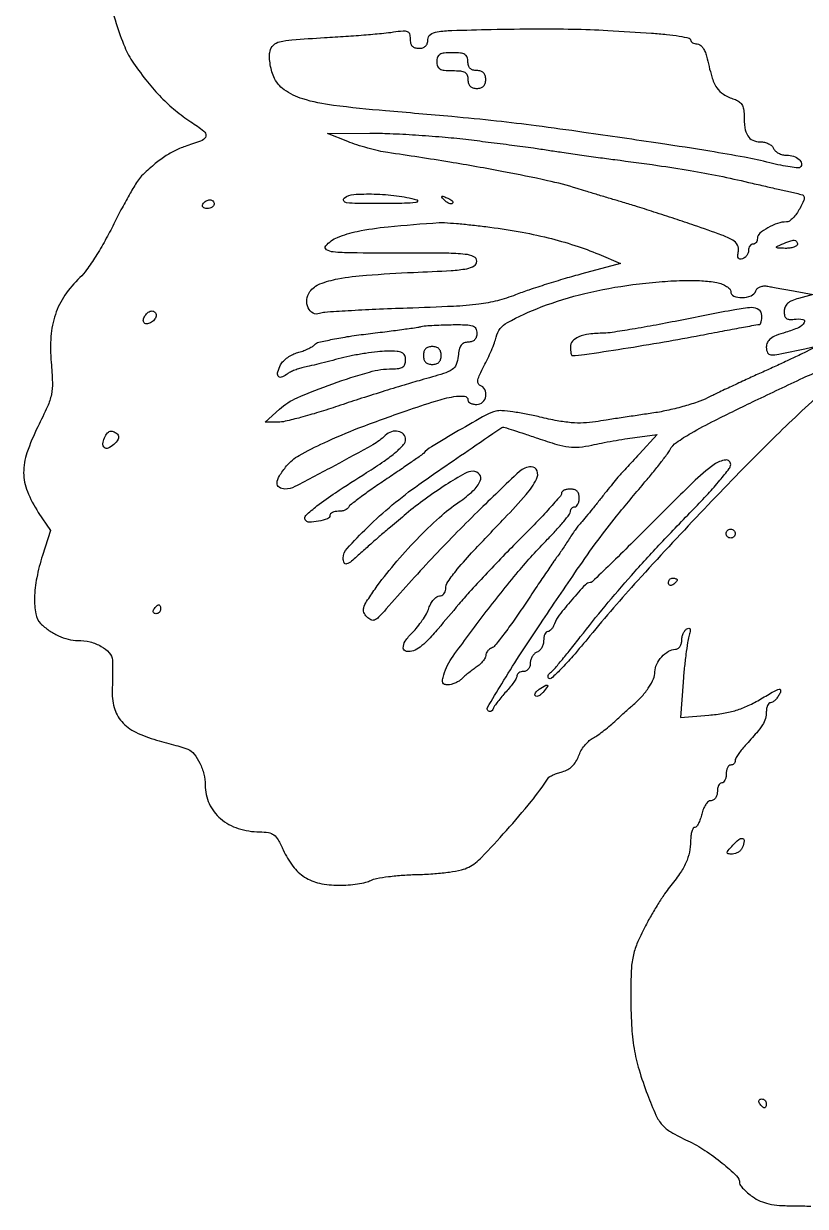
# Model space of a CAD drawing. Extents: x 0 to 499, y 0 to 457.
# Drawn here: x 0.2 to 175.8, y 22.9 to 288.5 of the extents above; entities that cross this region are included whole.
import ezdxf

# ---------------------------------------------------------------- set-up
doc = ezdxf.new("R2010")
doc.units = 0

msp = doc.modelspace()

# ---------------------------------------------------------------- linework, layer by layer
for points in [[(19.125708, 295.487204, 0.017574), (21.025879, 288.554117, 0.022312), (22.926249, 283.303494, 0.053863), (24.901697, 279.683191, 0.016797), (28.067321, 275.437784, 0.024849), (31.143036, 271.959114, 0.027119), (34.321173, 269.040323, 0.027283), (37.790387, 266.488973, -0.019241), (40.693697, 264.424882, -0.278335), (41.133217, 263.296243, -0.260871), (40.347209, 262.328101, -0.017365), (36.852654, 261.077129, 0.035017), (34.321976, 260.069154, 0.034683), (31.948234, 258.715126, 0.029886), (29.499658, 256.863433, 0.016452), (26.725854, 254.330018, 0.060507), (25.794261, 253.170652, 0.007897), (24.162142, 250.449309, 0.009096), (22.328095, 247.141411, 0.007494), (20.489681, 243.549601, -0.013222), (18.550209, 239.865022, -0.013105), (16.413236, 236.27707, -0.013065), (14.38179, 233.239859, -0.04855), (12.878246, 231.5, 0.053092), (9.50095, 227.519549, 0.067652), (7.355362, 223.215205, 0.063741), (6.357035, 218.290669, 0.040791), (6.408665, 212.445975, -0.014217), (6.688475, 207.934275, -0.059382), (6.457501, 205.22719, -0.05459), (5.589436, 202.543265, -0.010814), (3.418625, 197.97388, 0.033675), (0.980098, 192.170879, 0.084329), (0.240511, 187.65201, 0.094618), (1.066588, 183.463064, 0.050349), (3.534476, 178.768539), (6.240083, 174.680091), (4.469529, 169.090045, 0.02809), (3.184373, 164.068926, 0.041637), (2.680666, 159.556984, 0.049546), (2.937485, 155.948925, 0.155057), (4.042452, 153.814691, 0.044913), (5.917966, 152.248921, 0.044302), (8.05125, 151.035066, 0.046195), (10.267115, 150.260076, 0.061107), (12.387206, 150, -0.060771), (15.169248, 149.660609, -0.068384), (17.670811, 148.66336, -0.080621), (19.46171, 147.224611, -0.165156), (20.164151, 145.589485, -0.016467), (20.214146, 144.490685, -0.004761), (20.219267, 142.791911, -0.004782), (20.188475, 140.876099, -0.005085), (20.121273, 139, 0.078167), (20.570866, 134.930848, 0.113862), (22.271714, 131.763522, 0.09937), (25.391976, 129.375924, 0.048951), (30.09188, 127.621663, -0.003434), (32.280781, 127.024618, -0.003815), (34.385639, 126.417581, -0.003534), (36.172875, 125.873569, -0.01981), (37.11455, 125.538174, -0.131226), (38.522045, 124.484235, -0.054264), (39.793235, 122.450697, -0.051117), (40.695326, 119.964857, -0.061569), (41, 117.5, 0.107616), (41.904781, 113.344921, 0.108758), (44.453615, 109.960422, 0.099897), (48.39198, 107.759932, 0.077753), (53.249255, 107, -0.039651), (55.218902, 106.843558, -0.124923), (56.426557, 106.322864, -0.101736), (57.377961, 105.221303, -0.021498), (58.526602, 102.941008, 0.05562), (60.687885, 99.292211, 0.089463), (63.334207, 96.844344, 0.088621), (66.688044, 95.46091, 0.053664), (70.970112, 95, 0.019082), (73.097491, 95.08122, 0.018843), (75.221507, 95.324416, 0.019094), (77.061265, 95.677987, 0.065931), (78.195064, 96.104395, -0.08016), (79.481596, 96.547105, -0.012108), (82.184792, 96.947987, -0.013316), (85.427467, 97.26149, -0.011159), (88.879322, 97.425345, 0.012634), (92.560793, 97.610981, 0.017255), (95.861551, 97.976053, 0.018512), (98.554772, 98.470817, 0.068074), (100.175452, 99.07095, 0.079394), (103.029881, 101.236562, 0.00871), (108.629314, 107.296939, 0.011534), (114.178063, 113.812901, 0.025843), (118.010017, 119.061254, -0.117069), (118.372624, 119.405022, -0.024503), (119.15576, 119.809414, -0.024449), (120.133064, 120.198376, -0.020999), (121.194227, 120.512612, 0.064216), (122.395808, 120.984422, 0.065284), (123.430963, 121.743616, 0.063342), (124.260097, 122.766631, 0.054844), (124.855181, 124.014417, -0.046006), (125.385979, 125.179856, -0.035474), (126.163779, 126.340917, -0.036439), (127.054919, 127.328702, -0.068242), (127.924318, 127.959496, 0.029055), (128.925951, 128.572901, 0.010859), (130.259151, 129.54353, 0.010716), (131.669546, 130.666555, 0.012771), (132.9485, 131.786975, -0.001237), (134.170484, 132.908345, -0.001203), (135.40945, 134.03421, -0.001186), (136.503288, 135.018699, -0.004477), (137.195153, 135.627359, 0.031728), (139.101813, 137.498465, 0.037531), (140.64278, 139.499018, 0.041721), (141.676139, 141.399916, 0.104006), (142, 142.940002, -0.113048), (142.386864, 144.629189, -0.071228), (143.521969, 146.315371, -0.072961), (145.045335, 147.573732, -0.137037), (146.571429, 148, 0.134812), (147.116202, 148.149603, 0.10041), (147.580357, 148.570164, 0.087023), (147.892723, 149.19925, 0.071941), (148, 149.940983, -0.053801), (148.085848, 150.736502, -0.049026), (148.340023, 151.521948, -0.052248), (148.714033, 152.182281, -0.099697), (149.157524, 152.597355, -0.115788), (149.626029, 152.754187, -0.364973), (149.878105, 152.57897, -0.119216), (149.892933, 152.012187, -0.018117), (149.613648, 150.906372, 0.033217), (149.305295, 149.509149, 0.006075), (148.939319, 146.886481, 0.006509), (148.587715, 143.801472, 0.005873), (148.303005, 140.600799), (147.693761, 132.701597), (154.096881, 133.221462, 0.022049), (157.416741, 133.638966, 0.033245), (160.250692, 134.319459, 0.033866), (162.93088, 135.358491, 0.024085), (165.781116, 136.863063, -0.004952), (168.71026, 138.555598, -0.063148), (169.883318, 139.034944, -0.501695), (170.205185, 138.78088, -0.116518), (169.995932, 137.9924, -0.034848), (169.516748, 137.229892, -0.041096), (168.959443, 136.585267, -0.045589), (168.408897, 136.135802, -0.149485), (167.964816, 136, 0.200013), (167.596168, 135.846385, 0.085156), (167.283415, 135.400102, 0.065178), (167.070943, 134.739499, 0.045284), (167, 133.957794, -0.072084), (166.781882, 132.452717, -0.067817), (166.144177, 131.037149, -0.038319), (164.843115, 129.272404, -0.007732), (162.25, 126.359342, 0.01785), (161.388548, 125.351251, 0.021872), (160.660937, 124.348455, 0.021005), (160.131282, 123.468746, 0.125641), (160, 122.954545, -0.103894), (159.923492, 122.590318, -0.098961), (159.70625, 122.280398, -0.09673), (159.38171, 122.072704, -0.094386), (159, 122, 0.191087), (158.618118, 121.848523, 0.088204), (158.29375, 121.4125, 0.068025), (158.073693, 120.765418, 0.048028), (158, 120, -0.048028), (157.926307, 119.234582, -0.068025), (157.70625, 118.5875, -0.088204), (157.381882, 118.151477, -0.191087), (157, 118, 0.191087), (156.618118, 117.848523, 0.088204), (156.29375, 117.4125, 0.068025), (156.073693, 116.765418, 0.048028), (156, 116, -0.069306), (155.893533, 115.235596, -0.085408), (155.582715, 114.5875, -0.1), (155.121163, 114.154169, -0.139529), (154.579455, 114, 0.177007), (153.987375, 113.783616, 0.066074), (153.382641, 113.11875, 0.054928), (152.856917, 112.148062, 0.042631), (152.5, 111, -0.027524), (152.180468, 109.850988, -0.039605), (151.764234, 108.88125, -0.04518), (151.31879, 108.193748, -0.230346), (150.920545, 108, 0.270537), (150.565949, 107.792985, 0.055618), (150.27041, 107.099438, 0.044535), (150.066839, 106.108891, 0.028428), (150, 104.934259, -0.052175), (149.736025, 102.411438, -0.054834), (148.955909, 100.042045, -0.045132), (147.533346, 97.544929, -0.021497), (145.290605, 94.600986, 0.025984), (144.149276, 93.074606, 0.009002), (142.65975, 90.761393, 0.008915), (141.107291, 88.149377, 0.010247), (139.721928, 85.600986, 0.018683), (137.959766, 81.858691, 0.049234), (137.072703, 79.034431, 0.04137), (136.674684, 75.8214, 0.010189), (136.567288, 70.5, 0.012727), (136.744977, 63.574132, 0.028329), (137.311978, 58.332167, 0.031264), (138.424142, 53.51496, 0.019213), (140.29976, 48, 0.01255), (142.216169, 43.355588, 0.075386), (143.615608, 41.157443, 0.084922), (145.535718, 39.592161, 0.018159), (149.369363, 37.605127, -0.034637), (153.221548, 35.444687, -0.026729), (157.103388, 32.591634, -0.021705), (160.296969, 29.729828, -0.201859), (161, 28.059396, 0.169328), (161.16669, 27.581299, 0.024931), (161.853159, 26.799878, 0.02578), (162.792175, 25.927557, 0.01957), (163.90437, 25.068094, 0.050409), (165.651291, 24.072409, 0.049958), (167.567341, 23.442811, 0.038642), (169.96502, 23.103953, 0.015789), (173.256056, 23, -0.013486), (177.027179, 22.89827, -0.062557)], [(177.919275, 204.239742, 0.012399), (166.39136, 193.220776, 0.005951), (152.126268, 178.546789, 0.005958), (138.123804, 163.43921, 0.011606), (127.382526, 151.001142, -0.005386), (123.556338, 146.457476, -0.016245), (120.816625, 143.475872, -0.014874), (118.795895, 141.534316, -0.399723), (118.115429, 141.551238, -0.165161), (117.983714, 141.818408, -0.121077), (118.020368, 142.149318, -0.092984), (118.227185, 142.496914, -0.062236), (118.5747, 142.804373, 0.065423), (119.195973, 143.361108, 0.003338), (120.949645, 145.431375, 0.00528), (122.997122, 147.934725, 0.0038), (125.231802, 150.77052, -0.008483), (130.784028, 157.682122, -0.00775), (136.734335, 164.615729, -0.007208), (143.309943, 171.829663, -0.005401), (150.75, 179.589589, 0.008266), (153.910956, 182.924498, 0.012032), (156.576562, 185.97583, 0.007639), (158.684736, 188.589831, 0.16739), (159, 189.505151, 0.450961), (157.845956, 190.524476, 0.127802), (155.313104, 189.518574, 0.03389), (150.443203, 185.416538, 0.005964), (141.930259, 177, -0.0022), (136.582779, 171.632875, -0.003543), (131.974291, 167.1125, -0.000708), (127.893402, 163.17715, -0.193831), (127.4536, 163, 0.20957), (126.363297, 162.522016, 0.007795), (123.308622, 159.100974, 0.012298), (120.477491, 155.661585, 0.08563), (119.449854, 153.75, -0.044861), (119.157192, 153.080454, -0.053184), (118.763005, 152.514062, -0.061616), (118.332251, 152.125896, -0.153787), (117.932612, 152, 0.204551), (117.576156, 151.847805, 0.083525), (117.273955, 151.403281, 0.063753), (117.068502, 150.746243, 0.04396), (117, 149.968615, -0.068006), (116.888006, 149.149006, -0.06271), (116.559375, 148.364866, -0.06668), (116.073641, 147.732868, -0.104363), (115.5, 147.361626, 0.098143), (114.926463, 147.000393, 0.066864), (114.440625, 146.399034, 0.064008), (114.112085, 145.659707, 0.07271), (114, 144.893011, -0.077727), (113.886898, 144.169846, -0.090193), (113.559375, 143.556072, -0.100779), (113.072062, 143.145752, -0.125389), (112.5, 143, 0.061357), (111.92642, 142.929347, 0.07985), (111.440625, 142.721385, 0.097607), (111.115428, 142.413264, 0.155679), (111, 142.051522, -0.130938), (110.861793, 141.532813, -0.019399), (110.281525, 140.606412, -0.020746), (109.490651, 139.543879, -0.016517), (108.554127, 138.463903, 0.012166), (107.587176, 137.368245, 0.01331), (106.70417, 136.258561, 0.012824), (106.000717, 135.272921, 0.062482), (105.691032, 134.662381, -0.086303), (105.470997, 134.275208, -0.139145), (105.161224, 134.060858, -0.155568), (104.810871, 134.053803, -0.116083), (104.473316, 134.246922, -0.352541), (104.380722, 134.893999, -0.0022), (107.612178, 140.283152, -0.007378), (111.505605, 146.502978, -0.004482), (116.282898, 153.746922, -0.001633), (124.558938, 165.968249, -0.00899), (129.159688, 172.460744, -0.012143), (133.376961, 177.908615, -0.00464), (139.5, 185.292496, 0.004555), (141.479324, 187.678572, 0.00551), (143.291322, 189.954657, 0.004714), (144.775579, 191.899375, 0.037218), (145.385352, 192.854737, -0.116838), (146.810499, 194.459138, -0.02243), (150.116491, 196.564323, -0.014967), (155.444471, 199.421558, -0.003547), (164.5, 203.85427, -0.00192), (175.255503, 208.974116, -0.028017), (179.152939, 210.550818, -0.105356)]]:
    msp.add_lwpolyline(points, format="xyb")
for points in [[(141.25, 286.419709, -0.009711), (144.604638, 286.124414, -0.015904), (147.429688, 285.72911, -0.009716), (149.689383, 285.293911, -0.354047), (150, 284.910231, 0.15978), (150.113852, 284.563049, 0.096783), (150.435028, 284.26738, 0.078445), (150.914589, 284.067707, 0.059562), (151.480948, 284, -0.160746), (152.092817, 283.798072, -0.070798), (152.706642, 283.192187, -0.059537), (153.230113, 282.302065, -0.048464), (153.573893, 281.25, 0.014821), (154.752648, 276.606819, 0.073335), (155.860744, 274.156247, 0.113185), (157.385654, 272.664779, 0.060466), (159.79664, 271.564544, -0.070342), (160.815508, 271.075157, -0.107183), (161.495453, 270.372552, -0.094287), (161.877055, 269.381173, -0.044886), (162, 268.0144, 0.033279), (162.189536, 265.169839, 0.103108), (162.825303, 263.364264, 0.152073), (163.958079, 262.360849, 0.106166), (165.638374, 262, -0.057362), (166.608332, 261.888355, -0.05868), (167.519687, 261.559375, -0.064864), (168.239497, 261.074084, -0.120997), (168.638374, 260.5, 0.117307), (169.031005, 259.926035, 0.065417), (169.730505, 259.440625, 0.059626), (170.612605, 259.111731, 0.059514), (171.547972, 259, -0.076579), (173.117611, 258.75818, -0.103414), (174.366478, 258.056639, -0.164663), (174.89211, 257.152265, -0.251482), (174.636176, 256.302842, -0.226088), (174.171442, 256.138083, -0.009572), (172.391259, 256.358417, -0.014849), (170.235774, 256.732824, -0.009848), (167.78604, 257.284167, 0.013924), (162.099288, 258.515424, 0.005765), (154.348372, 259.87662, 0.003788), (143.263662, 261.605676, 0.001075), (126, 264.126829, 0.003204), (115.331383, 265.591715, 0.005525), (106.432265, 266.655697, 0.00453), (96.389683, 267.651997, 0.001464), (81.5, 268.949115, -0.010083), (69.780606, 270.173923, -0.043072), (62.909587, 271.641226, -0.07935), (58.75159, 273.674689, -0.141381), (56.384822, 276.621418, -0.034324), (55.885148, 278.093848, -0.028808), (55.556062, 279.709504, -0.02979), (55.428772, 281.225385, -0.067632), (55.555726, 282.366009, -0.139432), (56.331983, 283.712443, -0.132848), (57.714502, 284.479588, -0.042552), (60.47984, 284.918449, -0.003446), (67.822665, 285.399679, 0.002819), (72.56833, 285.704715, 0.003081), (77.171345, 286.055164, 0.002884), (81.105875, 286.401975, 0.015314), (83.25, 286.669899, -0.01416), (85.42136, 286.946319, -0.122723), (86.378223, 286.805694, -0.233974), (86.850085, 286.26875, -0.065417), (87, 285.127808, 0.063315), (87.120941, 284.176557, 0.126042), (87.484984, 283.515976, 0.132071), (88.108081, 283.130747, 0.072906), (89, 283, 0.072142), (89.868808, 283.126011, 0.123222), (90.49652, 283.496568, 0.124441), (90.871828, 284.116054, 0.07441), (91, 284.972543, -0.242971), (91.570322, 286.0769, -0.11535), (93.093832, 286.69906, -0.031763), (96.413661, 287.013765, -0.002522), (105.25, 287.243243, -0.003591), (115.464672, 287.383575, -0.007357), (123.472866, 287.318239, -0.007495), (131.380347, 287.018699, -0.003881)], [(93, 280, 0.087745), (93.177287, 278.997538, 0.177212), (93.6875, 278.392857, 0.10769), (94.67572, 278.082184, 0.022514), (96.5, 278, -0.022514), (98.32428, 277.917816, -0.10769), (99.3125, 277.607143, -0.177212), (99.822713, 277.002462, -0.087745), (100, 276, 0.072254), (100.126841, 275.126841, 0.124864), (100.5, 274.5, 0.124864), (101.126841, 274.126841, 0.072254), (102, 274, 0.072254), (102.873159, 274.126841, 0.124864), (103.5, 274.5, 0.124864), (103.873159, 275.126841, 0.072254), (104, 276, 0.072254), (103.873159, 276.873159, 0.124864), (103.5, 277.5, 0.124864), (102.873159, 277.873159, 0.072254), (102, 278, -0.072254), (101.126841, 278.126841, -0.124864), (100.5, 278.5, -0.124864), (100.126841, 279.126841, -0.072254), (100, 280, 0.087745), (99.822713, 281.002462, 0.177212), (99.3125, 281.607143, 0.10769), (98.32428, 281.917816, 0.022514), (96.5, 282, 0.022514), (94.67572, 281.917816, 0.10769), (93.6875, 281.607143, 0.177212), (93.177287, 281.002462, 0.087745)], [(99.5, 262.565776, -0.001822), (104.57089, 261.94831, -0.00158), (109.884375, 261.264586, -0.001589), (114.692682, 260.614861, -0.004658), (118, 260.125805, 0.002604), (121.092955, 259.655454, 0.001231), (125.0875, 259.07931, 0.00122), (129.270976, 258.496835, 0.001724), (133, 258, -0.003161), (142.553337, 256.699218, -0.006716), (149.925559, 255.546677, -0.007991), (156.382698, 254.341671, -0.007289), (163, 252.896248, 0.000528), (166.420345, 252.10054, 0.000618), (169.668178, 251.352808, 0.000545), (172.415822, 250.726953, 0.003779), (173.76401, 250.432104, -0.031959), (175.096053, 250.061085, -0.262967), (175.496445, 249.605457, -0.161067), (175.413101, 248.869197, -0.011285), (174.48833, 246.977432, -0.035049), (173.793898, 245.837939, -0.041586), (172.981664, 244.874621, -0.046289), (172.175826, 244.203212, -0.151681), (171.521373, 244, 0.081389), (169.543832, 243.675953, 0.046695), (167.329957, 242.692171, 0.045945), (165.516417, 241.442627, 0.222481), (165, 240.339485, -0.073022), (164.924847, 239.827642, -0.087654), (164.70625, 239.393474, -0.100532), (164.381345, 239.103229, -0.132956), (164, 239, 0.138107), (163.618662, 238.892621, 0.100138), (163.29375, 238.590803, 0.085896), (163.074991, 238.139376, 0.070083), (163, 237.606989, -0.087265), (162.899566, 237.035917, -0.066417), (162.605236, 236.47169, -0.065831), (162.169857, 235.999566, -0.082181), (161.656124, 235.698284, -0.10802), (161.080073, 235.610514, -0.261774), (160.731305, 235.837057, -0.138992), (160.610379, 236.414412, -0.029792), (160.743686, 237.439513, 0.173597), (160.529571, 238.810851, 0.136796), (159.475602, 239.896575, 0.045341), (156.98868, 241.060434, 0.004615), (150.837562, 243.221542, 0.002155), (146.439906, 244.700018, 0.001819), (141.774159, 246.227466, 0.001834), (137.508096, 247.589644, 0.005108), (134.5, 248.504326, -0.000987), (131.910026, 249.268605, -0.000761), (129.0875, 250.112245, -0.000769), (126.452322, 250.90868, -0.001839), (124.5, 251.509867, 0.021536), (117.8699, 253.26888, 0.007114), (107.997764, 255.291021, 0.006362), (95.904121, 257.430357, 0.004241), (82, 259.586978, -0.01977), (79.951988, 259.970101, -0.011141), (77.5, 260.587717, -0.011107), (75.04965, 261.322257, -0.01784), (73, 262.068428), (68.5, 263.890937), (78, 263.936779, -0.011542), (82.492583, 263.854744, -0.005585), (88.234375, 263.552957, -0.005535), (94.212174, 263.105272, -0.007926)], [(88.5, 248.998238, -0.448924), (88.666935, 248.661915, -0.274418), (88.273844, 248.361872, -0.023578), (85.757635, 248.187579, -0.004112), (81, 248.121992, -0.003503), (75.223847, 248.130345, -0.033095), (72.754641, 248.314936, -0.228071), (72.095507, 248.755552, -0.380463), (72.215645, 249.366925, -0.14626), (74.35487, 250.170177, -0.022847), (78.915051, 250.275309, -0.025985), (83.984442, 249.896454, -0.034914)], [(96.526461, 248.193128, -0.20742), (96.220211, 248.072099, -0.082976), (95.768815, 248.162781, -0.063152), (95.246577, 248.441312, -0.043285), (94.733333, 248.875912, -0.011214), (94.106486, 249.536448, -0.400052), (94.111181, 249.729672, -0.286372), (94.336218, 249.78179, -0.008399), (95.293128, 249.435707, -0.036269), (95.940734, 249.133723, -0.070189), (96.395085, 248.789051, -0.120343), (96.59249, 248.461316, -0.278911)], [(43, 248, -0.153634), (42.879982, 247.618621, -0.097988), (42.542039, 247.29375, -0.080552), (42.037096, 247.074545, -0.062283), (41.440983, 247, -0.066118), (40.889346, 247.073267, -0.138808), (40.521475, 247.29375, -0.191142), (40.392057, 247.620352, -0.139169), (40.5, 248, -0.06081), (40.806203, 248.382515, -0.051032), (41.2129, 248.70625, -0.053229), (41.653442, 248.926698, -0.089642), (42.059017, 249, -0.105429), (42.418051, 248.923444, -0.099231), (42.723586, 248.70625, -0.096318), (42.928382, 248.381732, -0.092995)], [(104.026234, 242.949728, -0.01301), (111.308092, 241.85414, -0.016273), (117.99426, 240.443734, -0.017669), (124.039213, 238.733113, -0.02351), (129.386462, 236.731872), (134.272925, 234.636303), (125.589813, 232.331272, 0.006838), (121.811908, 231.272873, 0.004962), (117.635132, 229.995694, 0.005013), (113.693692, 228.703948, 0.010922), (110.703351, 227.617221, -0.029937), (106.600653, 226.300484, -0.032001), (102.460077, 225.518232, -0.018841), (96.730444, 225.029662, -0.003659), (86.357022, 224.613784, 0.002754), (79.294024, 224.343422, 0.004056), (73.094009, 224.021474, 0.001933), (67.829641, 223.684847, 0.07481), (66.683714, 223.432124, -0.216757), (65.215695, 223.521052, -0.16867), (64.113975, 224.705596, -0.132129), (63.826386, 226.579825, -0.130964), (64.51586, 228.352577, -0.143275), (66.756695, 230.073147, -0.046677), (70.809922, 231.225135, -0.027799), (77.211295, 232.049292, -0.006928), (87.75, 232.667599, 0.002848), (96.23941, 233.096197, 0.02914), (99.735006, 233.497857, 0.091075), (101.410936, 234.117825, 0.264639), (102, 235.152838, 0.294265), (101.332104, 236.189425, 0.080577), (99.36493, 236.723795, 0.024132), (95.218004, 236.957027, 0.001982), (84.377555, 237, -0.001872), (73.808173, 237.039565, -0.02267), (69.754663, 237.25387, -0.112017), (68.228329, 237.761813, -0.458366), (68.086458, 238.604176, -0.123595), (70.714324, 240.528777, -0.04564), (75.139918, 241.873423, -0.027075), (82.068496, 242.917856, -0.006693), (93.526234, 243.860567, -0.034535), (94.762774, 243.860151, -0.004288), (97.446431, 243.650524, -0.005042), (100.633258, 243.341671, -0.004154)], [(174, 239, -0.24567), (173.802156, 238.62164, -0.070412), (173.192187, 238.314396, -0.053373), (172.303371, 238.116227, -0.034583), (171.25, 238.070285, -0.004372), (169.584787, 238.127419, -0.215481), (169.296589, 238.272912, -0.485414), (169.343561, 238.478132, -0.009027), (170.5, 239, -0.014632), (172.28872, 239.707387, -0.087053), (173.274268, 239.880286, -0.234317), (173.78941, 239.624848, -0.163981)], [(155.875, 230.375, -0.039952), (157.071107, 230.034604, -0.053099), (158.082031, 229.529687, -0.06437), (158.776657, 228.94713, -0.188267), (159, 228.375, 0.306117), (159.685297, 227.360553, 0.101212), (161.545528, 227.020469, 0.088274), (163.575517, 227.425643, 0.210868), (164.635643, 228.492885, -0.112479), (165.021346, 229.068414, -0.096635), (165.63858, 229.458562, -0.08343), (166.439814, 229.624768, -0.05962), (167.354258, 229.5505, 0.003376), (168.448256, 229.33626, 0.00114), (170.044688, 229.038575, 0.001134), (171.811233, 228.717478, 0.001301), (173.5, 228.419008), (177.5, 227.722786), (174.25, 226.832801, 0.034309), (172.746447, 226.307898, 0.082611), (171.756613, 225.674396, 0.110672), (171.197486, 224.884851, 0.099258), (171, 223.899843, 0.061289), (171.118895, 222.933526, 0.167908), (171.489253, 222.365219, 0.151619), (172.161042, 222.112679, 0.047269), (173.25, 222.151717, -0.077508), (175.199867, 222.104119, -0.532373), (175.518846, 221.376714, -0.148547), (174.205828, 220.246531, -0.033023), (171.390674, 219.21974, 0.020431), (169.210086, 218.486025, 0.072606), (167.926806, 217.767555, 0.118134), (167.244214, 216.923922, 0.111735), (167, 215.84474, 0.117205), (167.287472, 214.635224, 0.273133), (168.04245, 214.150406, 0.059757), (169.773437, 214.292293, 0.00269), (175.633337, 215.520094), (178.5, 216.136853), (175.5, 214.618573, -0.006438), (173.892764, 213.830988, -0.001738), (171.325, 212.624384, -0.00176), (168.399999, 211.274812, -0.001823), (165.5, 209.961898, 0.002378), (162.477568, 208.589516, 0.001814), (159.181989, 207.059651, 0.001834), (156.104662, 205.603716, 0.004317), (153.821664, 204.489014, -0.033971), (151.481519, 203.513571, -0.014275), (148.219975, 202.510134, -0.014046), (144.659064, 201.631813, -0.017758), (141.321664, 201.030621, 0.001097), (137.973152, 200.54197, 0.000885), (134.378622, 200.002854, 0.000894), (131.06238, 199.493399, 0.002305), (128.669388, 199.110088, -0.032082), (125.972479, 198.841403, -0.029974), (123.200759, 198.910085, -0.025169), (120.050024, 199.338144, -0.013081), (116.169388, 200.171445, 0.011876), (113.071472, 200.844484, 0.013931), (110.105351, 201.330218, 0.012899), (107.592068, 201.604396, 0.079044), (106.295635, 201.507118, 0.069504), (104.050153, 200.632455, 0.004414), (97.898823, 197.118161, 0.004277), (91.794206, 193.488382, 0.072971), (90, 192.005527, -0.056151), (89.590496, 191.64333, -0.001107), (87.296875, 190.041043, -0.002632), (84.601888, 188.188204, -0.001762), (81.5, 186.09552, 0.005201), (78.410319, 183.980005, 0.007715), (75.752083, 182.057206, 0.003945), (73.549956, 180.384747, 0.137695), (73.166667, 179.869628, -0.152903), (72.902538, 179.535889, -0.057322), (72.368229, 179.255453, -0.049957), (71.674667, 179.064262, -0.042314), (70.916667, 179, 0.04414), (70.182962, 178.935102, 0.063949), (69.563021, 178.740495, 0.083754), (69.143682, 178.454217, 0.203925), (69, 178.116577, -0.311167), (68.462047, 177.335861, -0.043503), (66.471629, 176.769612, -0.043177), (64.383228, 176.551815, -0.264639), (63.468189, 177.051472, -0.357261), (63.60747, 178.095032, -0.023567), (66.08903, 180.205365, -0.018752), (70.248305, 183.175359, -0.004708), (77.25, 187.694778, 0.009627), (81.176448, 190.284268, 0.025245), (83.857522, 192.334118, 0.032031), (85.558724, 193.974749, 0.187006), (86, 195.113334, 0.189049), (85.53786, 196.291922, 0.155738), (84.353894, 196.961081, 0.128747), (82.810944, 196.88286, 0.118704), (81.45, 196.061431, -0.067261), (78.641765, 193.94856, -0.004811), (70.061143, 189.248878, -0.003208), (61.123876, 184.538598, -0.120231), (58.916412, 184, -0.145289), (57.607282, 184.388607, -0.272651), (57.132003, 185.344731, -0.124069), (57.658165, 186.943588, -0.030843), (59.285963, 189.192803, -0.092192), (62.090244, 191.549053, -0.020516), (67.685384, 194.418735, -0.016982), (75.526776, 197.724036, -0.0075), (86.09223, 201.580249, -0.007965), (92.718688, 203.769064, -0.032722), (96.826859, 204.764311, -0.066823), (99.220264, 204.857252, -0.386759), (100, 204, 0.191087), (100.151477, 203.618118, 0.088204), (100.5875, 203.29375, 0.068025), (101.234582, 203.073693, 0.048028), (102, 203, 0.194284), (103.297681, 203.524017, 0.158898), (104.004824, 204.855988, 0.158254), (103.792343, 206.352889, 0.192959), (102.75, 207.29447, -0.223574), (102.303687, 207.747922, -0.133836), (102.24864, 208.516935, -0.061), (102.647858, 209.735971, -0.014862), (103.604211, 211.627803, 0.013712), (104.45684, 213.304857, 0.011201), (105.278578, 215.142346, 0.011361), (105.958661, 216.868016, 0.028956), (106.349332, 218.154651, -0.212767), (108.847307, 221.39879, -0.032237), (116.466991, 224.901525, -0.032598), (126.27849, 227.95015, -0.027316), (137, 229.917415, -0.010132), (142.959966, 230.555084, -0.015523), (148.146209, 230.842075, -0.018025), (152.502534, 230.790633, -0.037403)], [(30, 223.059017, -0.161033), (29.724195, 222.224864, -0.089687), (28.935284, 221.48511, -0.09984), (28.010153, 221.120596, -0.245171), (27.333333, 221.333333, -0.245171), (27.120596, 222.010153, -0.09984), (27.48511, 222.935284, -0.089687), (28.224864, 223.724195, -0.161033), (29.059017, 224, -0.099038), (29.418132, 223.928163, -0.097945), (29.723586, 223.723586, -0.097945), (29.928163, 223.418132, -0.099038)], [(148, 221.949916, -0.003326), (142.227948, 220.844451, -0.00421), (136.878125, 219.903217, -0.003343), (132.383764, 219.182308, -0.033935), (130.5, 219.022717, 0.026503), (127.183364, 218.791278, 0.068546), (124.870407, 218.177117, 0.112257), (123.500759, 217.199318, 0.183835), (123, 215.883369, 0.021407), (123.030919, 215.161526, 0.034429), (123.125619, 214.55324, 0.038171), (123.261608, 214.11297, 0.307943), (123.427641, 214, 0.037207), (126.157327, 214.203411, 0.00195), (134.834959, 215.538529, 0.003423), (144.06894, 217.060994, 0.004861), (152.256535, 218.550675, -0.00067), (157.182001, 219.489553, -0.001057), (161.410793, 220.280511, -0.000237), (165.124333, 220.965154, -0.045492), (165.506535, 221, 0.297573), (165.697643, 221.124787, 0.043022), (165.855045, 221.5875, 0.037211), (165.964285, 222.233517, 0.023286), (166, 223, 0.245325), (165.327283, 224.288556, 0.168254), (163.707883, 224.745667, 0.032707), (159.947887, 224.278312, 0.001707)], [(102, 219, -0.072012), (101.87507, 218.137069, -0.121024), (101.50792, 217.508179, -0.123784), (100.898111, 217.129946, -0.077369), (100.063358, 217, 0.097505), (99.135823, 216.817386, 0.141529), (98.485746, 216.30238, 0.09863), (98.062142, 215.36141, 0.03185), (97.813358, 213.84584, -0.069477), (97.354415, 211.952026, -0.156334), (96.427934, 210.821772, -0.069467), (94.51697, 209.933113, -0.00643), (89.5, 208.470271, 0.005531), (85.679294, 207.363691, 0.002518), (80.708, 205.836724, 0.002493), (75.483713, 204.174581, 0.003424), (70.803829, 202.624431, -0.007518), (66.50299, 201.238805, -0.009094), (62.426034, 200.073287, -0.007926), (58.972741, 199.212039, -0.059825), (57.303829, 199.029313), (54.5, 199.058627), (57.692678, 201.964, -0.083258), (61.645735, 204.509988, -0.015816), (69.64459, 207.653211, -0.016591), (77.871109, 210.284887, -0.069219), (83.011958, 211, 0.030956), (84.505194, 211.092538, 0.117046), (85.376495, 211.417334, 0.165847), (85.840958, 212.025465, 0.081063), (86, 213, 0.097971), (85.796189, 214.030174, 0.189003), (85.223203, 214.627938, 0.095336), (84.073359, 214.912812, 0.015287), (81.75, 214.964378, 0.025218), (79.69982, 214.843675, 0.010883), (76.985937, 214.486117, 0.010737), (74.10829, 213.979597, 0.013982), (71.5, 213.386276, -0.001203), (69.019531, 212.754957, -0.001192), (66.528125, 212.133546, -0.001168), (64.345502, 211.600084, -0.004626), (63, 211.287702, 0.023843), (61.94942, 211.000843, 0.019682), (60.860089, 210.598772, 0.020125), (59.888652, 210.149495, 0.049041), (59.225834, 209.723304, -0.086148), (58.091211, 209.107032, -0.355456), (57.410686, 209.36113, -0.209979), (57.296454, 210.337702, -0.048512), (57.947844, 211.902546, -0.072024), (58.569957, 212.746541, -0.041834), (59.528125, 213.567085, -0.040857), (60.649558, 214.24372, -0.053882), (61.768962, 214.656861, 0.025626), (62.889366, 214.999941, 0.022836), (64.013802, 215.46748, 0.023493), (64.986045, 215.98194, 0.063015), (65.603708, 216.460851, -0.13943), (66.498188, 216.959222, -0.008046), (69.595067, 217.636025, -0.011741), (73.361402, 218.304227, -0.008328), (77.613611, 218.883741, 0.001771), (81.857395, 219.405523, 0.002577), (85.595873, 219.898214, 0.001282), (88.766203, 220.340949, 0.044273), (89.5, 220.512611, -0.059514), (90.16012, 220.646014, -0.00502), (91.895313, 220.768507, -0.006612), (93.97483, 220.866759, -0.005065), (96.25, 220.921053, -0.008839), (99.575723, 220.907921, -0.075345), (101.041118, 220.653311, -0.193918), (101.739811, 220.058189, -0.121137)], [(90, 214, 0.072254), (90.126841, 213.126841, 0.124864), (90.5, 212.5, 0.124864), (91.126841, 212.126841, 0.072254), (92, 212, 0.072254), (92.873159, 212.126841, 0.124864), (93.5, 212.5, 0.124864), (93.873159, 213.126841, 0.072254), (94, 214, 0.072254), (93.873159, 214.873159, 0.124864), (93.5, 215.5, 0.124864), (92.873159, 215.873159, 0.072254), (92, 216, 0.072254), (91.126841, 215.873159, 0.124864), (90.5, 215.5, 0.124864), (90.126841, 214.873159, 0.072254)], [(21.429973, 196.113307, -0.279834), (21.437248, 195.188231, -0.073871), (20.460342, 193.993238, -0.076804), (19.204419, 193.161945, -0.31394), (18.352295, 193.314371, -0.223415), (18.045548, 194.165829, -0.076638), (18.374027, 195.469635, -0.076428), (19.081275, 196.617154, -0.21992), (19.909598, 197, -0.078824), (20.322134, 196.934558, -0.053384), (20.75731, 196.739534, -0.052664), (21.148312, 196.452521, -0.069808)], [(115.649374, 195.416415, 0.010189), (119.963469, 194.025097, 0.041639), (122.654291, 193.45616, 0.056303), (124.982023, 193.426712, 0.030344), (127.817346, 193.88575, -0.007559), (129.971084, 194.335938, -0.004276), (132.593221, 194.819565, -0.004267), (135.245962, 195.26211, -0.006998), (137.5, 195.586128), (142.5, 196.233587), (138.5, 191.891062, -0.000197), (136.931263, 190.189342, -0.000276), (135.528125, 188.670151, -0.000164), (134.34412, 187.390478, -0.003699), (134, 187.024269, 0.019698), (133.664034, 186.642999, 0.000764), (132.481836, 185.185254, 0.001361), (131.089715, 183.453673, 0.000959), (129.533909, 181.5, -0.001828), (127.973976, 179.548116, -0.002584), (126.569236, 177.821875, -0.001486), (125.372517, 176.375469, -0.03629), (125.010811, 176, 0.050775), (124.697766, 175.655651, 0.005351), (124.06026, 174.77326, 0.006575), (123.324135, 173.701414, 0.00523), (122.557072, 172.52599, -0.003419), (121.771197, 171.312155, -0.003549), (120.978374, 170.124212, -0.00342), (120.278082, 169.105943, -0.015363), (119.846275, 168.52599, 0.018249), (119.304067, 167.788918, 0.000741), (117.447467, 165.053242, 0.001295), (115.261142, 161.803316, 0.000917), (112.823275, 158.144619, -0.006726), (110.349488, 154.52388, -0.009658), (108.054233, 151.390034, -0.005956), (106.058747, 148.83672, -0.133052), (105.30717, 148.287631, 0.071782), (104.807443, 148.008285, 0.063774), (104.383981, 147.589021, 0.066852), (104.097428, 147.09939, 0.099323), (104, 146.61377, -0.128806), (103.855558, 146.062377, -0.041075), (103.376507, 145.353832, -0.037876), (102.689728, 144.620056, -0.034211), (101.877471, 143.970759, 0.009243), (100.969237, 143.316244, 0.006966), (99.994784, 142.564848, 0.007048), (99.098369, 141.832666, 0.016123), (98.448899, 141.25, -0.053159), (97.828741, 140.771411, -0.037423), (97.045105, 140.367188, -0.037874), (96.226809, 140.090819, -0.062581), (95.504041, 140, -0.082273), (94.758436, 140.123523, -0.215214), (94.370995, 140.486141, -0.143156), (94.298339, 141.143151, -0.032061), (94.567261, 142.25, -0.080518), (96.662363, 146.4456, -0.007328), (103.651147, 155.862145, -0.010394), (111.310736, 165.452727, -0.020211), (117.881813, 172.720081, 0.00918), (119.842677, 174.794842, 0.013165), (121.496532, 176.709302, 0.00898), (122.790516, 178.348626, 0.164009), (123, 178.970081, -0.096067), (123.076232, 179.363184, -0.097197), (123.29375, 179.697461, -0.098613), (123.618405, 179.921264, -0.102092), (124, 180, 0.191087), (124.381882, 180.151477, 0.088204), (124.70625, 180.5875, 0.068025), (124.926307, 181.234582, 0.048028), (125, 182, 0.072254), (124.873159, 182.873159, 0.124864), (124.5, 183.5, 0.124864), (123.873159, 183.873159, 0.072254), (123, 184, 0.045876), (122.234478, 183.929614, 0.065804), (121.5875, 183.718944, 0.085851), (121.150685, 183.408747, 0.198034), (121, 183.043214, -0.182942), (120.76539, 182.423458, -0.003049), (118.272977, 179.637602, -0.00742), (115.274583, 176.424195, -0.004809), (111.716516, 172.793214, 0.004134), (107.834741, 168.842569, 0.003637), (103.848017, 164.656922, 0.003656), (100.306347, 160.828236, 0.010991), (97.966516, 158.145243, -0.002489), (93.302131, 152.609529, -0.016809), (90.887636, 149.958698, -0.034793), (89.237399, 148.485285, -0.080359), (87.782025, 147.692251, -0.121496), (86.185762, 147.537346, -0.355762), (85.490061, 148.296013, -0.165914), (85.920232, 149.848536, -0.047357), (87.541435, 151.797803, 0.027886), (88.653258, 153.03355, 0.020597), (89.745716, 154.514042, 0.020943), (90.664205, 156.003282, 0.043118), (91.227821, 157.25, -0.042411), (91.701734, 158.302247, -0.050887), (92.323239, 159.192187, -0.058856), (92.990866, 159.804126, -0.157362), (93.597825, 160, 0.106771), (94.132804, 160.115558, 0.099449), (94.588111, 160.443168, 0.095949), (94.89335, 160.932725, 0.091809), (95, 161.508658, -0.150485), (95.51563, 163.183087, -0.023747), (97.610587, 165.967992, -0.015147), (101.312814, 170.166038, -0.002986), (108.224624, 177.452958, 0.01295), (113.055336, 182.753475, 0.058669), (115.39862, 186.208535, 0.210461), (115.519031, 188.090764, 0.314772), (114.217856, 189, 0.191211), (111.561864, 187.945743, 0.00495), (102.160625, 178.909145, 0.010505), (91.88564, 168.402746, 0.009348), (81.644953, 157.064032, -0.012563), (79.949842, 155.211256, -0.104783), (79.014127, 154.576743, -0.217372), (78.219084, 154.609366, -0.079241), (77.284779, 155.286649, -0.105275), (76.627232, 156.299934, -0.165214), (76.587773, 157.327723, -0.072801), (77.247432, 158.749374, -0.009426), (79.139826, 161.523574, -0.020611), (83.44589, 167.086719, -0.01676), (88.492398, 172.686908, -0.017204), (93.59025, 177.624556, -0.03421), (98.006484, 181.099237, 0.036098), (101.133307, 183.578562, 0.100053), (102.776278, 185.837727, 0.280474), (102.603598, 187.299825, 0.230544), (101.165783, 188, 0.131354), (99.314236, 187.505044, 0.011067), (95.047433, 184.920884, 0.015299), (90.407469, 181.764956, 0.017356), (86.16579, 178.455324, 0.000783), (82.584273, 175.445601, 0.002842), (80.321553, 173.515966, 0.003801), (78.436751, 171.864867, 0.00245), (76.27665, 169.924349, -0.007874), (73.848202, 167.789906, -0.094215), (72.767841, 167.175013, -0.391651), (72.215073, 167.419892, -0.102152), (72, 168.461617, -0.187661), (72.856121, 170.662317, -0.013973), (77.422662, 175.372086, -0.019289), (83.017912, 180.423059, -0.019595), (88.957307, 185, -0.003376), (93.363296, 188.083505, -0.001049), (100.024862, 192.65826, -0.000109), (107.410006, 197.704787, -0.079468), (107.832028, 197.903793, -0.147622), (108.088199, 197.900951, -0.000959), (110.265335, 197.212811, -0.00372), (112.756107, 196.399823, -0.002353)], [(160, 174, -0.099038), (159.923658, 173.618362, -0.097945), (159.70625, 173.29375, -0.097945), (159.381638, 173.076342, -0.099038), (159, 173, -0.099038), (158.618362, 173.076342, -0.097945), (158.29375, 173.29375, -0.097945), (158.076342, 173.618362, -0.099038), (158, 174, -0.099038), (158.076342, 174.381638, -0.097945), (158.29375, 174.70625, -0.097945), (158.618362, 174.923658, -0.099038), (159, 175, -0.099038), (159.381638, 174.923658, -0.097945), (159.70625, 174.70625, -0.097945), (159.923658, 174.381638, -0.099038)], [(147, 163.559017, -0.151918), (146.934461, 163.34829, -0.038439), (146.70625, 163.066025, -0.035638), (146.382774, 162.768994, -0.029505), (146, 162.5, -0.082592), (145.6179, 162.343488, -0.161196), (145.29375, 162.3746, -0.182303), (145.078288, 162.586039, -0.108972), (145, 162.940983, -0.093332), (145.076123, 163.345238, -0.09642), (145.29375, 163.688914, -0.099167), (145.618444, 163.918938, -0.105053), (146, 164, -0.042167), (146.382849, 163.967655, -0.061769), (146.70625, 163.870461, -0.081139), (146.92554, 163.727648, -0.210953)], [(31, 157, -0.105053), (30.918938, 156.618444, -0.099167), (30.688914, 156.29375, -0.09642), (30.345238, 156.076123, -0.093332), (29.940983, 156, -0.108972), (29.586039, 156.078288, -0.182303), (29.3746, 156.29375, -0.161196), (29.343488, 156.6179, -0.082592), (29.5, 157, -0.029505), (29.768994, 157.382774, -0.035638), (30.066025, 157.70625, -0.038439), (30.34829, 157.934461, -0.151918), (30.559017, 158, -0.210953), (30.727648, 157.92554, -0.081139), (30.870461, 157.70625, -0.061769), (30.967655, 157.382849, -0.042167)], [(116.979944, 138.475834, -0.039407), (116.453252, 137.934292, -0.06172), (115.916631, 137.569338, -0.085026), (115.452534, 137.423579, -0.234162), (115.13646, 137.530207, -0.225585), (115.032091, 137.823706, -0.108439), (115.159984, 138.21208, -0.073916), (115.507686, 138.640546, -0.044429), (116.02896, 139.03906, -0.007952), (117.458847, 139.911828, -0.273213), (117.839289, 139.911334, -0.447869), (117.89468, 139.6293, -0.011124)], [(161.654923, 103.543128, -0.086262), (161.302508, 102.953213, -0.066322), (160.741343, 102.453294, -0.065963), (160.06533, 102.115363, -0.083147), (159.376397, 102, -0.033352), (158.451409, 102.061769, -0.394125), (158.242593, 102.31655, -0.16105), (158.427921, 102.775683, -0.00814), (159.505548, 104.006131, -0.032319), (160.835439, 105.297275, -0.233661), (161.675531, 105.509027, -0.397669), (162.038578, 104.98022, -0.052812)], [(167, 46, -0.042167), (166.967655, 45.617151, -0.061769), (166.870461, 45.29375, -0.081139), (166.727648, 45.07446, -0.210953), (166.559017, 45, -0.151918), (166.34829, 45.065539, -0.038439), (166.066025, 45.29375, -0.035638), (165.768994, 45.617226, -0.029505), (165.5, 46, -0.082592), (165.343488, 46.3821, -0.161196), (165.3746, 46.70625, -0.182303), (165.586039, 46.921712, -0.108972), (165.940983, 47, -0.093332), (166.345238, 46.923877, -0.09642), (166.688914, 46.70625, -0.099167), (166.918938, 46.381556, -0.105053)]]:
    msp.add_lwpolyline(points, format="xyb", close=True)

doc.saveas('drawing.dxf')
